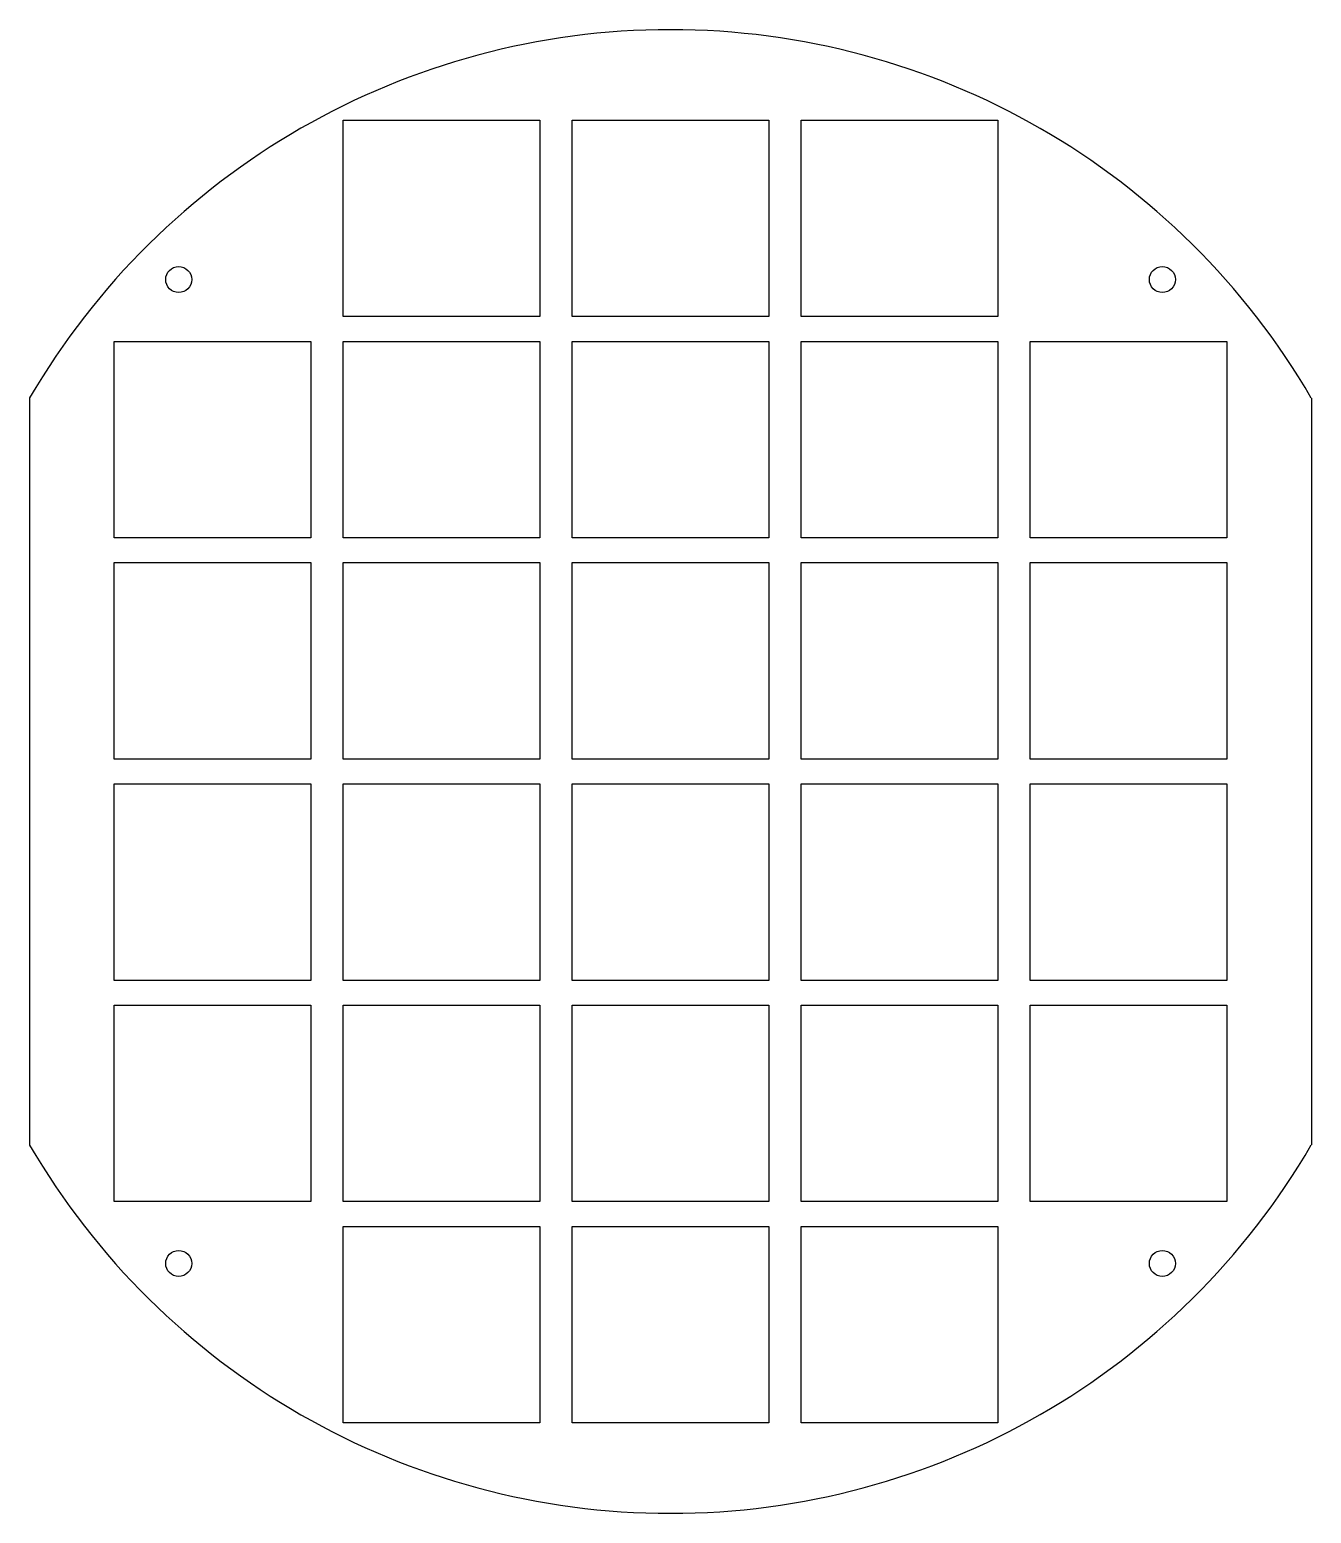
# Model space of a CAD drawing. Header units: millimetres. Extents: x 2227 to 2424, y 1499 to 1727.
import ezdxf

# ---------------------------------------------------------------- set-up
doc = ezdxf.new("R2010")
doc.units = ezdxf.units.MM
for name, color, linetype in [('holder_outline', 1, 'Continuous'), ('holder_squares', 220, 'Continuous'), ('mask_hole', 100, 'Continuous')]:
    doc.layers.add(name, color=color, linetype=linetype)

msp = doc.modelspace()

# ---------------------------------------------------------------- linework, layer by layer
at = {"layer": 'holder_outline'}
for p, q in [((2226.52, 1555.11), (2226.52, 1669.91)), ((2423.52, 1669.89), (2423.52, 1555.13))]:
    msp.add_line(p, q, dxfattribs=at)
for start, end in [(30.2232, 149.7686), (210.2314, 329.7768)]:
    msp.add_arc((2325.01, 1612.51), 114, start, end, dxfattribs=at)
at = {"layer": 'holder_squares'}
for points in [[(2304.92, 1682.41), (2274.72, 1682.41), (2274.72, 1712.61), (2304.92, 1712.61), (2304.92, 1682.41)], [(2340.12, 1682.41), (2309.92, 1682.41), (2309.92, 1712.61), (2340.12, 1712.61), (2340.12, 1682.41)], [(2375.32, 1682.41), (2345.12, 1682.41), (2345.12, 1712.61), (2375.32, 1712.61), (2375.32, 1682.41)], [(2269.72, 1648.41), (2239.52, 1648.41), (2239.52, 1678.61), (2269.72, 1678.61), (2269.72, 1648.41)], [(2304.92, 1648.41), (2274.72, 1648.41), (2274.72, 1678.61), (2304.92, 1678.61), (2304.92, 1648.41)], [(2340.12, 1648.41), (2309.92, 1648.41), (2309.92, 1678.61), (2340.12, 1678.61), (2340.12, 1648.41)], [(2375.32, 1648.41), (2345.12, 1648.41), (2345.12, 1678.61), (2375.32, 1678.61), (2375.32, 1648.41)], [(2410.52, 1648.41), (2380.32, 1648.41), (2380.32, 1678.61), (2410.52, 1678.61), (2410.52, 1648.41)], [(2269.72, 1614.41), (2239.52, 1614.41), (2239.52, 1644.61), (2269.72, 1644.61), (2269.72, 1614.41)], [(2304.92, 1614.41), (2274.72, 1614.41), (2274.72, 1644.61), (2304.92, 1644.61), (2304.92, 1614.41)], [(2340.12, 1614.41), (2309.92, 1614.41), (2309.92, 1644.61), (2340.12, 1644.61), (2340.12, 1614.41)], [(2375.32, 1614.41), (2345.12, 1614.41), (2345.12, 1644.61), (2375.32, 1644.61), (2375.32, 1614.41)], [(2410.52, 1614.41), (2380.32, 1614.41), (2380.32, 1644.61), (2410.52, 1644.61), (2410.52, 1614.41)], [(2269.72, 1580.41), (2239.52, 1580.41), (2239.52, 1610.61), (2269.72, 1610.61), (2269.72, 1580.41)], [(2304.92, 1580.41), (2274.72, 1580.41), (2274.72, 1610.61), (2304.92, 1610.61), (2304.92, 1580.41)], [(2340.12, 1580.41), (2309.92, 1580.41), (2309.92, 1610.61), (2340.12, 1610.61), (2340.12, 1580.41)], [(2375.32, 1580.41), (2345.12, 1580.41), (2345.12, 1610.61), (2375.32, 1610.61), (2375.32, 1580.41)], [(2410.52, 1580.41), (2380.32, 1580.41), (2380.32, 1610.61), (2410.52, 1610.61), (2410.52, 1580.41)], [(2269.72, 1546.41), (2239.52, 1546.41), (2239.52, 1576.61), (2269.72, 1576.61), (2269.72, 1546.41)], [(2304.92, 1546.41), (2274.72, 1546.41), (2274.72, 1576.61), (2304.92, 1576.61), (2304.92, 1546.41)], [(2340.12, 1546.41), (2309.92, 1546.41), (2309.92, 1576.61), (2340.12, 1576.61), (2340.12, 1546.41)], [(2375.32, 1546.41), (2345.12, 1546.41), (2345.12, 1576.61), (2375.32, 1576.61), (2375.32, 1546.41)], [(2410.52, 1546.41), (2380.32, 1546.41), (2380.32, 1576.61), (2410.52, 1576.61), (2410.52, 1546.41)], [(2304.92, 1512.41), (2274.72, 1512.41), (2274.72, 1542.61), (2304.92, 1542.61), (2304.92, 1512.41)], [(2340.12, 1512.41), (2309.92, 1512.41), (2309.92, 1542.61), (2340.12, 1542.61), (2340.12, 1512.41)], [(2375.32, 1512.41), (2345.12, 1512.41), (2345.12, 1542.61), (2375.32, 1542.61), (2375.32, 1512.41)]]:
    msp.add_lwpolyline(points, dxfattribs=at)
at = {"layer": 'mask_hole'}
for centre in [(2249.42, 1688.11), (2400.62, 1688.11), (2249.42, 1536.91), (2400.62, 1536.91)]:
    msp.add_circle(centre, 2, dxfattribs=at)

doc.saveas('drawing.dxf')
